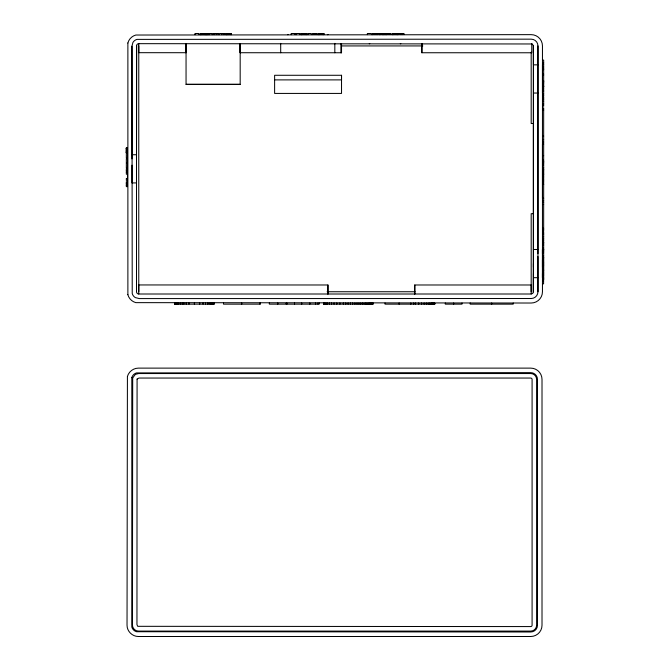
<?xml version="1.0" encoding="UTF-8"?>
<svg xmlns="http://www.w3.org/2000/svg" width="670" height="670" viewBox="0 0 670 670"><rect width="100%" height="100%" fill="white"/><g stroke="black" fill="none" stroke-linecap="round" stroke-linejoin="round"><path stroke-width="1" d="M126.337 185.389L126.337 183.052L127.467 183.052L127.467 185.096L126.337 185.096L126.337 186.637L127.467 186.637M126.337 150.457L127.467 150.457L127.467 152.919L126.337 152.919L126.337 147.953L127.467 147.978L126.337 148.296M131.957 158.865L131.957 46.222L132.895 42.545A6.759 6.759 0 0 1 137.007 39.388L531.184 39.161A6.767 6.767 0 0 1 537.951 45.92L537.951 291.743A6.767 6.767 0 0 1 531.184 298.51L139.335 298.585L135.373 297.606A6.767 6.767 0 0 1 132.225 293.493L131.948 46.222M136.513 45.92L136.504 291.743A2.261 2.261 0 0 0 138.765 294.004L531.184 294.004L532.776 293.343L533.437 291.743L533.437 45.92L532.307 43.969L138.774 43.667A2.253 2.253 0 0 0 136.688 45.057L136.504 155.222M138.765 294.004L138.782 284.951L327.932 284.984L327.932 294.004L327.932 284.984M138.774 43.667L138.774 52.687L186.051 52.712L186.051 43.701L186.051 84.353L240.178 84.353L240.178 43.701L240.17 52.721L274.616 52.746L341.533 52.754L341.533 43.709L340.904 43.709L340.904 52.754L341.533 52.754M280.697 52.746L280.697 43.357M334.824 52.754L334.824 43.366M341.533 75.283L341.533 93.423L274.616 93.423L274.616 75.283L341.533 75.283L341.533 79.889L274.616 79.889M414.772 284.984L414.772 294.004L414.772 284.984L531.184 284.984L531.184 294.004M421.866 52.746L421.866 43.726L421.866 52.746L531.762 52.771L531.762 43.743M537.951 291.743L537.951 277.69L533.429 277.69L533.395 291.743L533.437 45.92L533.437 64.848L537.951 64.848M533.42 291.743L533.437 45.92M537.951 45.92L537.943 253.62M542.449 253.62L542.449 249.491L542.449 277.69L542.449 273.561M542.457 93.038L542.457 64.848M533.429 249.977L533.429 249.491L537.943 249.491M127.878 43.006L127.878 294.666M369.262 43.718L369.798 43.709M400.3 43.718L400.836 43.718M380.761 33.5L380.761 34.647L380.702 33.5L386.088 33.5L386.088 34.647M200.313 34.639L200.288 33.5L205.631 33.5L205.631 34.639M341.533 45.929L422.812 45.929M542.457 60.091L543.663 60.091L543.663 95.977L542.457 95.977M542.457 62.829L543.663 62.829M542.457 64.613L543.663 64.613M542.457 66.966L543.663 66.966M542.457 68.466L543.663 68.466M542.457 69.554L543.663 69.554M542.457 69.579L543.663 69.579M542.457 74.194L543.663 74.194M542.457 75.149L543.663 75.149M542.457 80.559L543.663 80.559M542.457 81.145L543.663 81.053M542.457 81.263L543.663 81.179M542.457 81.397L543.663 81.405M542.457 81.799L543.663 81.799M542.457 82.134L543.663 82.134M542.457 82.586L543.663 82.586M542.457 83.172L543.663 83.172M542.457 83.892L543.663 83.892M186.051 84.345L240.178 84.353M542.457 85.082L543.663 85.082M542.457 85.995L543.663 85.995M542.457 86.329L543.663 86.388M542.457 86.564L543.663 86.564M542.457 86.665L543.663 86.665M542.457 86.757L543.663 86.782M542.457 88.147L543.663 88.147M542.457 90.291L543.663 90.291M542.457 91.338L543.663 91.338M533.437 93.038L537.943 93.038M542.457 93.817L543.663 93.817M542.457 95.818L543.663 95.818M542.457 96.723L543.663 96.723L543.663 106.203L542.457 106.203M542.457 98.004L543.663 98.004M542.457 99.277L543.663 99.277M542.457 101.371L543.663 101.371M542.457 103.657L543.663 103.657M542.457 104.93L543.663 104.93M542.457 107.82L543.663 107.878L543.663 175.398L542.457 175.398L543.663 175.322M542.457 109.135L543.663 109.135M542.457 110.399L543.663 110.399M533.437 123.498L531.184 123.498L531.184 52.126M542.457 136.102L543.663 136.102M542.457 139.561L543.663 139.561M542.457 142.048L543.663 142.048M543.663 144.201L542.457 144.201L542.449 198.328L543.663 198.328M126.337 148.062L127.467 148.145M126.337 148.288L127.467 148.288M126.337 148.639L127.467 148.639M126.337 149.427L127.467 149.427M126.337 151.093L127.467 151.093M126.337 151.596L127.467 151.596M126.337 151.989L127.467 151.989M126.337 152.283L127.467 152.283M126.337 152.509L127.467 152.509M126.337 152.626L127.467 152.618M126.337 152.844L127.467 152.819M127.467 153.355L126.337 153.355L126.337 158.045L127.467 158.045M131.948 154.737L136.504 154.737M542.457 155.566L543.663 155.599M542.457 160.214L543.663 160.214M542.457 161.638L543.663 161.638M542.457 161.721L543.663 161.721M542.457 161.956L543.663 161.956M542.457 162.375L543.663 162.375M127.467 162.877L126.337 162.902L126.337 158.874L127.467 158.874L127.467 154.737L127.467 182.927L127.467 178.798M542.457 163.019L543.663 163.019M127.467 163.287L126.337 163.287L126.337 167.986L127.467 167.986M542.457 163.916L543.663 163.916M542.457 165.113L543.663 165.113M542.457 167.709L543.663 167.709M542.457 167.994L543.663 167.994M127.467 168.832L126.337 168.832L126.337 174.2L127.467 174.2M542.457 169.217L543.663 169.15M542.457 169.443L543.663 169.443M542.457 169.837L543.663 169.837M542.457 170.423L543.663 170.423M126.337 170.708L127.467 170.708M542.457 171.227L543.663 171.227M542.457 172.282L543.663 172.282M126.337 172.332L127.467 172.332M542.457 173.329L543.663 173.329M542.457 174.125L543.663 174.125M542.457 174.711L543.663 174.711M542.457 175.105L543.663 175.105M542.457 176.386L543.663 176.386L543.663 231.066L542.457 231.066M542.457 176.796L543.663 176.796M542.457 176.972L543.663 176.972M127.467 178.48L126.337 178.48L126.337 180.339L127.467 180.339M542.457 179.183L543.663 179.183M542.457 180.582L543.663 180.582M127.467 181.746L126.337 181.746L126.337 183.345M542.457 181.888L543.663 181.888M542.457 184.183L543.663 184.183M542.457 184.367L543.663 184.367M542.457 200.489L543.663 200.489M542.457 202.357L543.663 202.357M542.457 204.517L543.663 204.517M533.437 213.705L531.184 213.705L531.184 291.743M542.457 228.336L543.663 228.336M542.457 229.701L543.663 229.701M542.457 231.795L543.663 231.795L543.663 241.46L542.457 241.46M542.457 233.16L543.663 233.16M542.457 234.534L543.663 234.534M542.457 236.627L543.663 236.627M542.457 238.721L543.663 238.721M542.457 240.086L543.663 240.086M542.457 242.054L543.663 242.054L543.663 279.733M542.457 242.13L543.663 242.13M542.457 242.364L543.663 242.364M542.457 242.791L543.663 242.791M542.457 243.428L543.663 243.428M542.457 244.332L543.663 244.332M542.457 245.53L543.663 245.53M542.457 248.118L543.663 248.118M542.457 249.399L543.663 249.399M542.457 249.567L543.663 249.567M542.457 249.675L543.663 249.675M542.457 249.977L543.663 249.977M542.457 250.48L543.663 250.48M542.457 251.158L543.663 251.158M542.457 251.995L543.663 251.995M542.457 252.992L543.663 252.992M542.457 255.739L543.663 255.739M542.457 257.255L543.663 257.18M542.457 257.473L543.663 257.473M542.457 257.866L543.663 257.866M542.457 258.453L543.663 258.453M542.457 259.265L543.663 259.265M542.457 260.32L543.663 260.32M542.457 261.359L543.663 261.359M542.457 262.163L543.663 262.163M542.457 262.749L543.663 262.749M542.457 263.134L543.663 263.134M542.457 263.36L543.663 263.36M542.457 264.6L543.663 264.6M542.457 264.868L543.663 264.859M542.457 265.228L543.663 265.228M542.457 265.781L543.663 265.781M542.457 266.551L543.663 266.551M542.457 267.565L543.663 267.565M542.457 268.62L543.663 268.62M542.457 269.432L543.663 269.432M542.457 270.01L543.663 270.01M542.457 270.387L543.663 270.387M542.457 270.596L543.663 270.663M542.457 271.593L543.588 271.618M542.457 276.233L543.588 276.233L543.588 271.593M542.457 277.514L543.588 277.514L543.588 283.854L542.457 283.854M542.457 277.79L543.588 277.69M542.457 278.1L543.588 278.1M542.457 278.594L543.588 278.594M542.457 279.273L543.588 279.273M542.457 280.119L543.588 280.119M542.457 281.115L543.588 281.115M327.128 291.743L415.023 291.743M323.526 304.147L323.526 303.024L323.501 304.147L373.156 304.147L373.073 303.024M434.73 304.147L434.73 303.024L434.763 304.147L385.032 304.147L385.032 303.024M327.362 34.639L328.057 34.639M287.464 34.639L288.159 34.639M542.449 259.943L542.449 267.238M537.943 256.543L537.943 277.69M533.42 263.586L533.429 267.238M533.429 273.561L533.429 277.204M136.504 168.832L136.504 182.927L131.948 182.927L131.957 165.189M127.476 165.189L127.467 172.483M513.195 303.024L513.195 304.147L470.189 304.147L470.189 303.024M491.696 303.024L491.696 304.147M461.99 303.024L461.99 304.147L445.29 304.147L445.29 303.024M453.64 303.024L453.64 304.147M434.503 303.024L434.587 304.147M434.11 303.024L434.11 304.147M433.423 303.024L433.423 304.147M432.468 303.024L432.468 304.147M432.091 303.024L431.991 304.147L431.924 303.024M431.589 303.024L431.589 304.147M430.793 303.024L430.793 304.147M429.654 303.024L429.654 304.147M428.163 303.024L428.163 304.147M426.321 303.024L426.321 304.147M424.135 303.024L424.135 304.147M421.589 303.024L421.589 304.147M418.691 303.024L418.691 304.147M415.425 303.024L415.425 304.147M413.708 303.024L413.708 304.147M410.844 303.024L410.844 304.147M404.002 34.647L404.002 33.5L398.524 33.5L398.524 34.647M402.36 33.5L402.36 34.647M401.263 33.5L401.263 34.647M400.233 33.5L400.233 34.647M399.111 303.024L399.111 304.147M397.712 34.647L397.712 33.5L392.235 33.5L392.235 34.647M397.452 33.5L397.452 34.647M397.109 33.5L397.109 34.647M396.598 33.5L396.598 34.647M395.895 33.5L395.895 34.647M394.982 33.5L394.982 34.647M394.06 33.5L394.06 34.647M393.349 33.5L393.349 34.647M392.838 33.5L392.838 34.647M392.494 33.5L392.494 34.647M390.97 34.647L390.97 33.5L386.9 33.5L386.9 34.647M389.077 33.5L389.077 34.647M386.029 33.5L386.029 34.647M385.853 33.5L385.853 34.647M384.17 33.5L384.22 34.647M383.944 33.5L383.944 34.647M383.399 33.5L383.399 34.647M382.838 33.5L382.838 34.647M382.62 33.5L382.57 34.647M379.421 34.647L379.421 33.5L372.788 33.5L372.788 34.647M379.262 33.5L379.262 34.647M377.252 33.5L377.252 34.647M376.113 33.5L376.113 34.647M374.882 33.5L374.882 34.647M372.947 33.5L372.947 34.647M372.838 303.024L372.838 304.147M372.486 303.024L372.486 304.147M372.017 303.024L372.017 304.147M371.423 34.647L371.423 33.5L367.361 33.5L367.386 34.647M371.44 303.024L371.44 304.147M370.745 303.024L370.745 304.147M369.932 303.024L369.932 304.147M369.003 303.024L369.003 304.147M367.947 303.024L367.947 304.147M366.775 303.024L366.775 304.147M365.468 303.024L365.468 304.147M364.045 303.024L364.045 304.147M362.487 303.024L362.487 304.147M360.795 303.024L360.795 304.147M358.969 303.024L358.969 304.147M357.01 303.024L357.01 304.147M354.916 303.024L354.916 304.147M352.68 303.024L352.68 304.147M350.393 303.024L350.393 304.147M348.099 303.024L348.099 304.147M345.753 303.024L345.753 304.147M343.341 303.024L343.341 304.147M339.925 303.024L339.925 304.147M336.826 303.024L336.826 304.147M334.045 303.024L334.045 304.147M331.583 303.024L331.583 304.147M329.456 303.024L329.456 304.147M327.655 303.024L327.655 304.147M326.206 303.024L326.206 304.147M325.101 303.024L325.101 304.147M324.18 303.024L324.18 304.147M323.97 34.631L324.037 33.5L318.61 33.5L318.61 34.631M323.895 303.024L323.903 304.147M323.778 33.5L323.778 34.631M323.71 303.024L323.702 304.147M323.442 33.5L323.442 34.631M322.94 33.5L322.94 34.631M322.245 33.5L322.245 34.631M321.34 33.5L321.34 34.631M320.419 33.5L320.419 34.631M319.724 33.5L319.724 34.631M319.213 33.5L319.213 34.631M319.272 303.024L319.272 304.147L269.323 304.147L269.323 303.024M318.87 33.5L318.87 34.631M318.677 33.5L318.677 34.631M317.982 303.024L317.982 304.147M317.362 34.631L317.362 33.5L312.471 33.5L312.471 34.631M316.056 33.5L316.056 34.631M315.595 303.024L315.595 304.147M314.021 33.5L314.021 34.631M311.316 34.631L311.316 33.5L307.564 33.5L307.564 34.631M309.85 303.024L309.85 304.147M308.569 33.5L308.569 34.631M306.55 34.631L306.483 33.5L301.132 33.5L301.132 34.631M306.299 33.5L306.299 34.631M305.956 33.5L305.956 34.631M305.453 33.5L305.453 34.631M304.758 33.5L304.758 34.631M303.853 33.5L303.853 34.631M302.932 33.5L302.932 34.631M302.237 33.5L302.237 34.631M301.726 33.5L301.726 34.631M301.718 303.024L301.718 304.147M301.383 33.5L301.383 34.631M301.19 33.5L301.19 34.631M299.875 34.631L299.875 33.5L295.998 33.5L295.998 34.631M296.308 33.5L296.308 34.631M295.06 34.631L295.06 33.5L291.182 33.5L291.182 34.631M294.524 303.024L294.524 304.147M291.484 33.5L291.484 34.631M286.827 303.024L286.827 304.147M286.659 303.024L286.659 304.147M286.542 303.024L286.542 304.147M286.392 303.024L286.392 304.147M286.299 303.024L286.308 304.147M277.807 303.024L277.807 304.147M260.27 303.024L260.27 304.147L223.487 304.147L223.487 303.024M259.985 303.024L259.985 304.147M241.736 303.024L241.736 304.147M240.17 43.701L240.17 52.721M231.376 33.5L231.435 34.639L231.435 33.5L226.167 33.5L226.167 34.639L226.226 33.5M231.192 33.5L231.192 34.639M230.865 33.5L230.865 34.639M230.363 33.5L230.363 34.639M229.659 33.5L229.659 34.639M228.746 33.5L228.746 34.639M227.867 33.5L227.867 34.639M227.197 33.5L227.197 34.639M226.703 33.5L226.72 34.639M226.393 33.5L226.401 34.639M225.003 34.639L225.003 33.5L219.634 33.5L219.634 34.639M223.127 33.5L223.127 34.639M221.502 33.5L221.502 34.639M218.671 34.639L218.671 33.5L213.043 33.5L213.043 34.639M216.887 33.5L216.887 34.639M214.81 33.5L214.81 34.639M214.107 303.024L214.099 304.147L174.627 304.147L174.652 303.024M213.998 303.024L213.998 304.147M213.755 303.024L213.755 304.147M213.378 303.024L213.378 304.147M212.859 303.024L212.859 304.147M212.197 303.024L212.197 304.147M212.114 34.639L212.114 33.5L206.611 33.5L206.611 34.639M211.385 303.024L211.385 304.147M210.422 303.024L210.422 304.147M209.727 33.5L209.727 34.639M209.032 303.024L209.032 304.147M208.864 33.5L208.864 34.639M208.136 33.5L208.136 34.639M207.549 33.5L207.549 34.639M207.432 303.024L207.432 304.147M207.189 33.5L207.114 34.639M206.854 33.5L206.846 34.639M206.754 33.5L206.754 34.639M205.489 303.024L205.489 304.147M205.397 33.5L205.397 34.639M205.07 33.5L205.07 34.639M204.559 33.5L204.559 34.639M203.856 33.5L203.856 34.639M203.043 303.024L203.043 304.147M202.943 33.5L202.943 34.639M202.064 33.5L202.064 34.639M201.385 33.5L201.385 34.639M200.891 33.5L200.891 34.639M200.565 33.5L200.565 34.639M199.727 303.024L199.727 304.147M199.015 34.639L199.015 33.5L194.987 33.5L195.004 34.639M194.384 303.024L194.384 304.147M188.974 303.024L188.974 304.147M186.21 303.024L186.21 304.147M186.051 43.701L186.051 52.712M183.89 303.024L183.89 304.147M182.181 303.024L182.181 304.147M180.305 303.024L180.305 304.147M178.681 303.024L178.681 304.147M177.324 303.024L177.324 304.147M176.235 303.024L176.235 304.147M175.423 303.024L175.423 304.147M175.197 304.147L175.172 303.024L175.046 304.147M174.887 303.024L174.853 304.147M174.728 303.024L174.728 304.147M138.765 45.92L138.765 291.743M126.337 147.953L126.337 152.919M127.861 294.666A11.273 11.273 0 0 0 135.834 302.639L531.184 303.024A11.273 11.273 0 0 0 542.457 291.743L542.457 45.92A11.273 11.273 0 0 0 531.184 34.647L135.834 35.033A11.273 11.273 0 0 0 127.87 43.006M127.417 376.481L127.032 625.227C126.982 631.282 132.3 636.508 138.322 636.5L530.732 636.5A11.273 11.273 0 0 0 542.013 625.227L542.013 379.404A11.273 11.273 0 0 0 530.732 368.123L138.322 368.123C133.33 368.148 128.732 371.674 127.417 376.481M131.814 377.662L131.814 626.969A6.725 6.725 0 0 0 136.563 631.718L530.732 631.986A6.767 6.767 0 0 0 537.499 625.227L537.499 379.404A6.767 6.767 0 0 0 530.732 372.637L136.563 372.905A6.725 6.725 0 0 0 131.814 377.662M132.694 377.897L132.442 624.867C132.317 628.267 135.273 631.215 138.673 631.09L530.732 631.09A5.862 5.862 0 0 0 536.595 625.227L536.595 379.404A5.862 5.862 0 0 0 530.732 373.542L138.673 373.542L135.399 374.363L132.694 377.897M137.082 379.078L136.956 624.574L137.677 626.316L530.732 626.576A1.357 1.357 0 0 0 532.089 625.227L532.089 379.404A1.357 1.357 0 0 0 530.732 378.048L138.975 378.048L137.082 379.078"/></g></svg>
